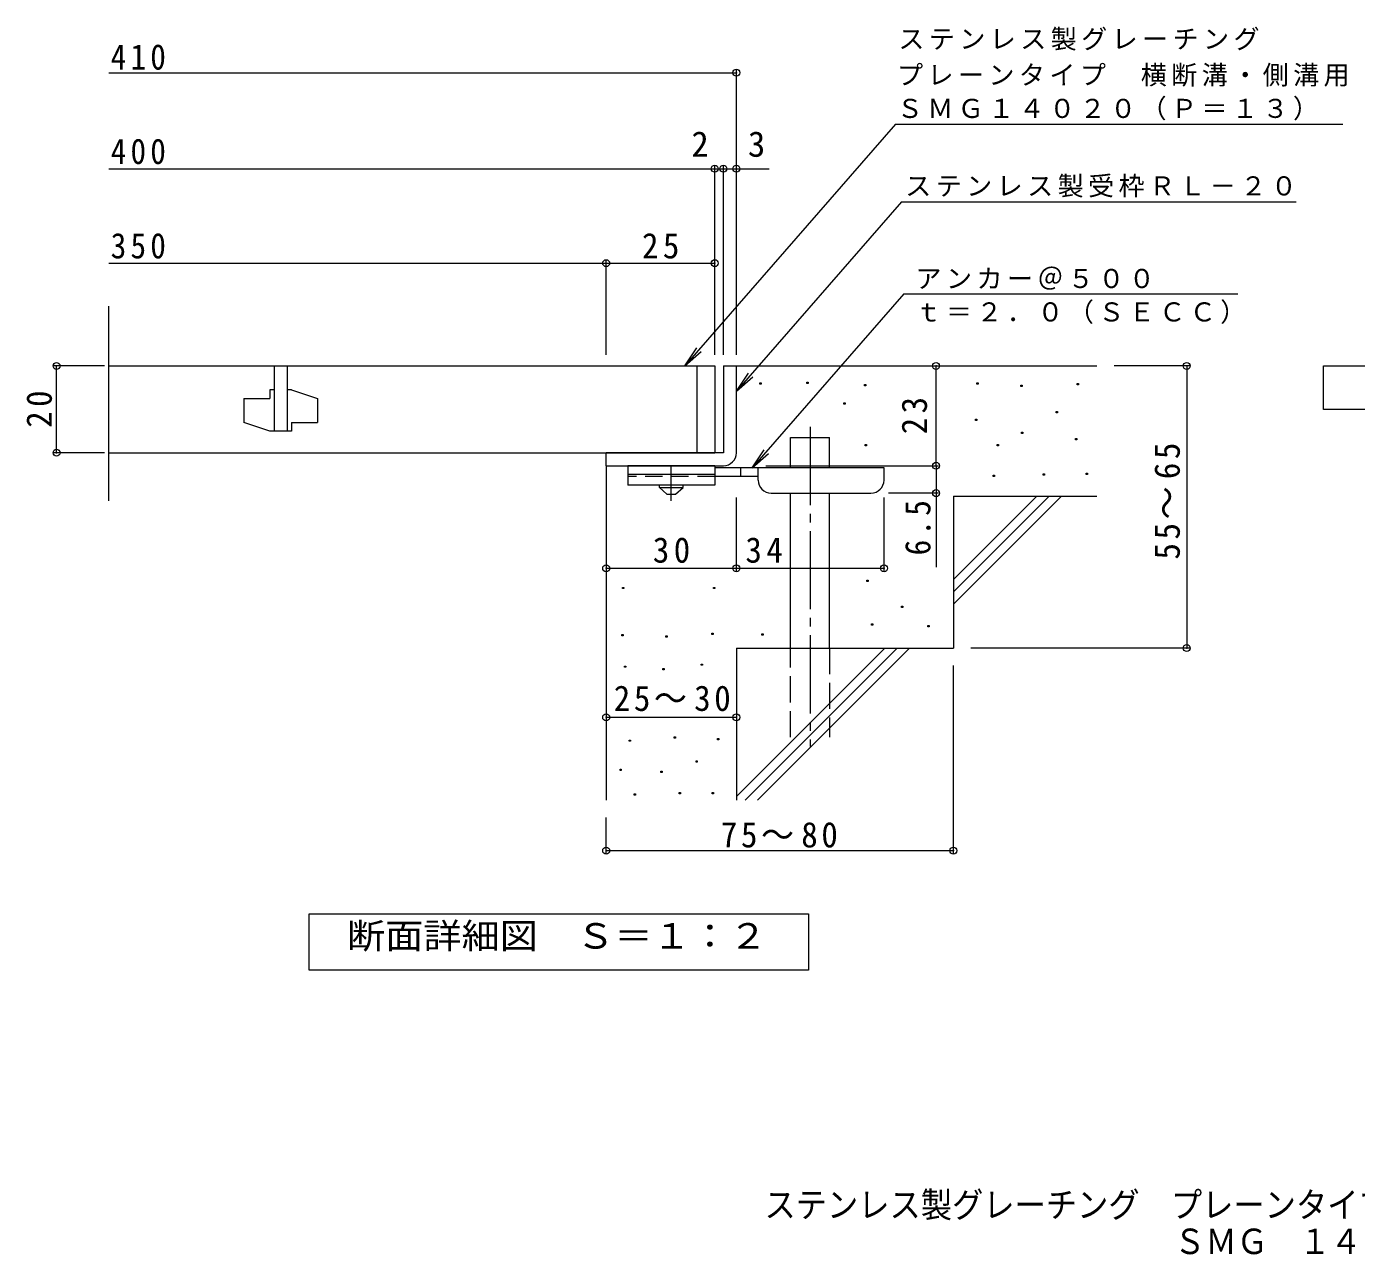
# Model space of a CAD drawing. Units: millimetres on the paper, enlarged 10 times, with parts at other scales. Extents: x -1704 to 1591, y -1366 to 1076.
# Drawn here: x -1704 to -172, y -1366 to 52 of the extents above; entities that cross this region are included whole.
import ezdxf
from ezdxf.enums import TextEntityAlignment as Align

# ---------------------------------------------------------------- set-up
doc = ezdxf.new("R2010")
doc.units = ezdxf.units.MM
doc.header["$LTSCALE"] = 10
doc.header["$PDMODE"] = 32
doc.header["$PDSIZE"] = 8
for name, pattern in [('CHAIN1', [8, 5, -1, 1, -1]), ('CHAIN2', [12, 9, -1, 1, -1]), ('DASHED2', [3, 2, -1]), ('DASHED3', [4, 3, -1])]:
    doc.linetypes.add(name, pattern=pattern)
for name, color, linetype, lineweight in [('D-0', 7, 'Continuous', 9), ('D-1', 2, 'Continuous', 9), ('D-2', 3, 'Continuous', 9), ('D-4', 7, 'Continuous', 9), ('D-5', 7, 'Continuous', 9), ('D-6', 6, 'Continuous', 9), ('D-9', 4, 'Continuous', 9)]:
    doc.layers.add(name, color=color, linetype=linetype, lineweight=lineweight)
doc.layers.add('F-5_F-5ﾚｲﾔ', color=2, linetype='Continuous')
doc.styles.add('ＭＳ ゴシック', font='')
doc.styles.get('ＭＳ ゴシック').set_extended_font_data('MS Gothic')

msp = doc.modelspace()

# ---------------------------------------------------------------- linework, layer by layer
at = {"layer": 'D-0'}
for points in [[(-859, -359.57), (-859, -358.07), (-857.5, -358.07), (-857.5, -359.57)], [(-804.86, -358.89), (-804.86, -357.39), (-803.36, -357.39), (-803.36, -358.89)], [(-738.54, -361.6), (-738.54, -360.1), (-737.04, -360.1), (-737.04, -361.6)], [(-609.28, -359.57), (-609.28, -358.07), (-607.78, -358.07), (-607.78, -359.57)], [(-558.53, -362.28), (-558.53, -360.78), (-557.03, -360.78), (-557.03, -362.28)], [(-493.56, -360.25), (-493.56, -358.75), (-492.06, -358.75), (-492.06, -360.25)], [(-762.23, -382.58), (-762.23, -381.08), (-760.73, -381.08), (-760.73, -382.58)], [(-517.92, -392.73), (-517.92, -391.23), (-516.42, -391.23), (-516.42, -392.73)], [(-610.64, -401.53), (-610.64, -400.03), (-609.14, -400.03), (-609.14, -401.53)], [(-557.85, -416.42), (-557.85, -414.92), (-556.35, -414.92), (-556.35, -416.42)], [(-495.59, -423.86), (-495.59, -422.36), (-494.09, -422.36), (-494.09, -423.86)], [(-737.86, -430.63), (-737.86, -429.13), (-736.36, -429.13), (-736.36, -430.63)], [(-585.6, -430.63), (-585.6, -429.13), (-584.1, -429.13), (-584.1, -430.63)], [(-590.33, -465.82), (-590.33, -464.32), (-588.83, -464.32), (-588.83, -465.82)], [(-532.81, -464.47), (-532.81, -462.97), (-531.31, -462.97), (-531.31, -464.47)], [(-483.41, -463.79), (-483.41, -462.29), (-481.91, -462.29), (-481.91, -463.79)], [(-1017.15, -595.16), (-1017.15, -593.66), (-1015.65, -593.66), (-1015.65, -595.16)], [(-912.47, -595.16), (-912.47, -593.66), (-910.97, -593.66), (-910.97, -595.16)], [(-735.83, -586.96), (-735.83, -585.46), (-734.33, -585.46), (-734.33, -586.96)], [(-695.91, -616.73), (-695.91, -615.23), (-694.41, -615.23), (-694.41, -616.73)], [(-730.42, -637.04), (-730.42, -635.54), (-728.92, -635.54), (-728.92, -637.04)], [(-665.45, -639.07), (-665.45, -637.57), (-663.95, -637.57), (-663.95, -639.07)], [(-1017.91, -649.6), (-1017.91, -648.1), (-1016.41, -648.1), (-1016.41, -649.6)], [(-967.28, -651.12), (-967.28, -649.62), (-965.78, -649.62), (-965.78, -651.12)], [(-914.37, -648.08), (-914.37, -646.58), (-912.87, -646.58), (-912.87, -648.08)], [(-856.96, -648.56), (-856.96, -647.05), (-855.46, -647.05), (-855.46, -648.56)], [(-1014.87, -685.76), (-1014.87, -684.26), (-1013.37, -684.26), (-1013.37, -685.76)], [(-970.71, -688.81), (-970.71, -687.31), (-969.21, -687.31), (-969.21, -688.81)], [(-926.55, -683.48), (-926.55, -681.98), (-925.05, -681.98), (-925.05, -683.48)], [(-957.76, -767.23), (-957.76, -765.73), (-956.26, -765.73), (-956.26, -767.23)], [(-1009.54, -771.03), (-1009.54, -769.53), (-1008.04, -769.53), (-1008.04, -771.03)], [(-907.9, -769.13), (-907.9, -767.63), (-906.4, -767.63), (-906.4, -769.13)], [(-932.64, -795.02), (-932.64, -793.52), (-931.14, -793.52), (-931.14, -795.02)], [(-1020.19, -804.53), (-1020.19, -803.03), (-1018.69, -803.03), (-1018.69, -804.53)], [(-972.99, -806.82), (-972.99, -805.32), (-971.49, -805.32), (-971.49, -806.82)], [(-1003.83, -833.08), (-1003.83, -831.58), (-1002.33, -831.58), (-1002.33, -833.08)], [(-952.05, -831.56), (-952.05, -830.06), (-950.55, -830.06), (-950.55, -831.56)], [(-913.99, -831.56), (-913.99, -830.06), (-912.49, -830.06), (-912.49, -831.56)]]:
    msp.add_lwpolyline(points, close=True, dxfattribs=at)
at = {"layer": 'D-1'}
for p, q in [((-901.13, -338.62), (-901.13, -438.62)), ((-901.13, -338.62), (-886.13, -338.62)), ((-886.13, -438.62), (-886.13, -338.62)), ((-901.13, -438.62), (-1036.13, -438.62)), ((-1036.13, -453.62), (-1036.13, -438.62)), ((-1036.13, -453.62), (-906.13, -453.62)), ((-906.13, -453.62), (-901.13, -453.62))]:
    msp.add_line(p, q, dxfattribs=at)
msp.add_arc((-901.13, -438.62), 15, 270, 0, dxfattribs=at)
at = {"layer": 'D-2'}
for p, q in [((-1608.8, -493.87), (-1608.8, -269.92)), ((-1608.8, -338.62), (-911.13, -338.62)), ((-1418.63, -338.62), (-1418.63, -413.62)), ((-1403.63, -338.62), (-1403.63, -413.62)), ((-931.13, -438.62), (-931.13, -338.62)), ((-911.13, -338.62), (-911.13, -438.62)), ((-1423.63, -366.12), (-1423.63, -376.12)), ((-1418.63, -366.12), (-1423.63, -366.12)), ((-1398.63, -366.12), (-1403.63, -366.12)), ((-1453.63, -376.12), (-1453.63, -403.62)), ((-1453.63, -376.12), (-1423.63, -376.12)), ((-1398.63, -403.62), (-1368.63, -403.62)), ((-1608.8, -438.62), (-911.13, -438.62))]:
    msp.add_line(p, q, dxfattribs=at)
for points in [[(-1398.63, -366.12), (-1368.63, -376.12), (-1368.63, -403.62)], [(-1398.63, -403.62), (-1398.63, -413.62), (-1423.63, -413.62), (-1453.63, -403.62)]]:
    msp.add_lwpolyline(points, dxfattribs=at)
at = {"layer": 'D-4'}
for p, q in [((-886.13, -325.67), (-886.13, 2.25)), ((-1608.8, -0.76), (-886.13, -0.76)), ((-1608.8, -111.45), (-911.13, -111.45)), ((-911.13, -325.67), (-911.13, -108.45)), ((-911.13, -111.45), (-906.13, -111.45)), ((-906.13, -111.45), (-848.47, -111.45)), ((-901.13, -325.67), (-901.13, -108.45)), ((-1608.8, -220.2), (-1036.13, -220.2)), ((-1036.13, -325.67), (-1036.13, -217.2)), ((-1036.13, -220.2), (-911.13, -220.2)), ((-1614.15, -338.62), (-1672.2, -338.62)), ((-1669.2, -438.62), (-1669.2, -338.62)), ((-656.16, -453.62), (-656.16, -338.62)), ((-364.37, -338.62), (-451.13, -338.62)), ((-367.37, -338.62), (-367.37, -663.62)), ((-1614.15, -438.62), (-1672.2, -438.62)), ((-852.12, -453.62), (-653.16, -453.62)), ((-656.16, -453.62), (-656.16, -570.37)), ((-886.12, -574.72), (-886.12, -490.12)), ((-716.12, -574.72), (-716.12, -490.12)), ((-653.16, -485.12), (-711.12, -485.12)), ((-364.37, -663.62), (-616.13, -663.62)), ((-636.13, -899.97), (-636.13, -683.62)), ((-1036.13, -743.38), (-886.13, -743.38)), ((-1036.13, -899.97), (-1036.13, -858.62)), ((-1036.13, -896.97), (-636.13, -896.97))]:
    msp.add_line(p, q, dxfattribs=at)
msp.add_lwpolyline([(-1036.12, -571.72), (-886.12, -571.72), (-716.12, -571.72)], dxfattribs=at)
for p in [(-886.13, -0.76), (-911.13, -111.45), (-901.13, -111.45), (-886.13, -111.45), (-1036.13, -220.2), (-911.13, -220.2), (-1669.2, -338.62), (-656.16, -338.62), (-367.37, -338.62), (-1669.2, -438.62), (-656.16, -453.62), (-656.16, -485.12), (-1036.12, -571.72), (-886.12, -571.72), (-716.12, -571.72), (-367.37, -663.62), (-1036.13, -743.38), (-886.13, -743.38), (-1036.13, -896.97), (-636.13, -896.97)]:
    msp.add_point(p, dxfattribs=at)
at = {"layer": 'D-5'}
for p, q in [((-702.87, -60), (-187.62, -60)), ((-696.04, -149.38), (-241.44, -149.38)), ((-693.46, -255.57), (-868.01, -456.12)), ((-693.46, -255.57), (-308.57, -255.57)), ((-945.36, -338.62), (-926.63, -322.07)), ((-886.13, -367.79), (-872.32, -346.95)), ((-868.01, -456.12), (-854.2, -435.28)), ((-868.01, -456.12), (-849.27, -439.57))]:
    msp.add_line(p, q, dxfattribs=at)
for points in [[(-702.87, -60), (-945.36, -338.62), (-931.55, -317.78)], [(-696.04, -149.38), (-886.13, -367.79), (-867.39, -351.23)]]:
    msp.add_lwpolyline(points, dxfattribs=at)
for points in [[(-209.95, -388.62), (-209.95, -338.62), (15.05, -338.62), (15.05, -388.62)], [(-1378.12, -1034.56), (-1378.12, -969.56), (-803.12, -969.56), (-803.12, -1034.56)]]:
    msp.add_lwpolyline(points, close=True, dxfattribs=at)
at = {"layer": 'D-6'}
for p, q in [((-886.13, -338.62), (-471.13, -338.62)), ((-823.83, -456.12), (-823.83, -421.12)), ((-823.83, -421.12), (-778.83, -421.12)), ((-778.83, -456.12), (-778.83, -421.12)), ((-1036.13, -453.62), (-1036.13, -838.62)), ((-823.83, -663.62), (-823.83, -485.12)), ((-778.83, -663.62), (-778.83, -485.12)), ((-636.13, -584.63), (-540.12, -488.62)), ((-636.13, -488.62), (-471.13, -488.62)), ((-636.13, -598.77), (-525.98, -488.62)), ((-636.13, -488.62), (-636.13, -663.62)), ((-636.13, -612.91), (-511.84, -488.62)), ((-886.13, -663.62), (-886.13, -838.62)), ((-886.13, -663.62), (-636.13, -663.62)), ((-886.13, -834.63), (-715.12, -663.62)), ((-875.98, -838.62), (-700.98, -663.62)), ((-861.84, -838.62), (-686.84, -663.62))]:
    msp.add_line(p, q, dxfattribs=at)
at = {"layer": 'D-6', "linetype": 'CHAIN2'}
msp.add_line((-801.33, -408.81), (-801.33, -776.95), dxfattribs=at)
at = {"layer": 'D-6', "linetype": 'DASHED3'}
for p, q in [((-823.83, -766.12), (-823.83, -663.62)), ((-778.83, -663.62), (-778.83, -766.12))]:
    msp.add_line(p, q, dxfattribs=at)
at = {"layer": 'D-9', "color": 3}
for p, q in [((-1011.12, -453.62), (-1011.12, -476.12)), ((-911.12, -453.62), (-1011.12, -453.62)), ((-911.12, -453.62), (-911.12, -476.12)), ((-911.12, -463.62), (-1011.12, -463.62)), ((-911.12, -476.12), (-1011.12, -476.12))]:
    msp.add_line(p, q, dxfattribs=at)
at = {"layer": 'D-9', "linetype": 'CHAIN1'}
msp.add_line((-961.12, -493.86), (-961.12, -453.62), dxfattribs=at)
at = {"layer": 'D-9'}
for p, q in [((-716.12, -456.12), (-911.12, -456.12)), ((-881.12, -466.12), (-881.12, -456.12)), ((-861.12, -470.12), (-861.12, -456.12)), ((-716.12, -470.12), (-716.12, -456.12)), ((-861.09, -466.12), (-911.12, -466.12)), ((-846.12, -485.12), (-731.12, -485.12))]:
    msp.add_line(p, q, dxfattribs=at)
at = {"layer": 'D-9', "color": 3, "linetype": 'DASHED2'}
msp.add_line((-911.12, -466.12), (-1011.12, -466.12), dxfattribs=at)
at = {"layer": 'D-9', "color": 2}
for p, q in [((-974.87, -478.62), (-974.87, -476.12)), ((-974.87, -478.62), (-966.12, -486.12)), ((-974.87, -478.62), (-947.37, -478.62)), ((-966.12, -486.12), (-956.12, -486.12)), ((-956.12, -486.12), (-947.37, -478.62)), ((-947.37, -478.62), (-947.37, -476.12))]:
    msp.add_line(p, q, dxfattribs=at)
at = {"layer": 'D-9'}
for centre, start, end in [((-846.12, -470.12), 180, 270), ((-731.12, -470.12), 270, 0)]:
    msp.add_arc(centre, 15, start, end, dxfattribs=at)

# ---------------------------------------------------------------- texts
at = {"layer": 'D-4', "color": 2, "style": 'ＭＳ ゴシック'}
for s, p in [('2', (-937.97, -106.45)), ('3', (-872.83, -106.45))]:
    msp.add_text(s, height=29.33, dxfattribs=at).set_placement(p, align=Align.BOTTOM_LEFT)
at = {"layer": 'D-4', "color": 2, "char_height": 29.33, "attachment_point": 7, "style": 'ＭＳ ゴシック'}
for s, insert in [('\\T1.27;\\W0.9;410', (-1606.83, 2.3)), ('\\T1.27;\\W0.9;400', (-1606.83, -106.45)), ('\\T1.27;\\W0.9;350', (-1606.83, -215.2)), ('\\T1.27;\\W0.95;25', (-994.88, -215.2)), ('\\T1.27;\\W0.95;30', (-982.37, -565.72)), ('\\T1.27;\\W0.95;34', (-875.75, -565.72)), ('\\T1.22;\\W0.95;25～30', (-1027.38, -736.47)), ('\\T1.22;\\W0.95;75～80', (-904, -893.7))]:
    msp.add_mtext(s, dxfattribs=dict(at, insert=insert))
at = {"layer": 'D-4', "color": 2, "char_height": 29.33, "attachment_point": 7, "rotation": 90, "style": 'ＭＳ ゴシック'}
for s, insert in [('\\T1.27;\\W0.95;20', (-1674.2, -409.87)), ('\\T1.27;\\W0.95;23', (-666.16, -417.37)), ('\\T1.22;\\W0.95;55～65', (-374.97, -561.63)), ('\\T1.27;\\W0.9;6.5', (-662.16, -556.82))]:
    msp.add_mtext(s, dxfattribs=dict(at, insert=insert))
at = {"layer": 'D-5', "color": 2, "style": 'ＭＳ ゴシック', "width": 1.1}
msp.add_text('断面詳細図\u3000Ｓ＝１：２', height=29.33, dxfattribs=at).set_placement((-1334.7, -1018.59), align=Align.BOTTOM_LEFT)
at = {"layer": 'D-5', "char_height": 21.99, "attachment_point": 7, "style": 'ＭＳ ゴシック'}
for s, insert in [('\\T1.17;ステンレス製グレーチング', (-699.55, 24.66)), ('\\T1.17;プレーンタイプ\u3000横断溝・側溝用', (-701.1, -16.99)), ('\\T1.17;ＳＭＧ１４０２０（Ｐ＝１３）', (-701.32, -55.8)), ('\\T1.17;ステンレス製受枠ＲＬ－２０', (-691.65, -144.62)), ('\\T1.17;アンカー＠５００', (-679.82, -250.91)), ('\\T1.17;ｔ＝２．０（ＳＥＣＣ）', (-679.82, -290.23))]:
    msp.add_mtext(s, dxfattribs=dict(at, insert=insert))
at = {"layer": 'F-5_F-5ﾚｲﾔ', "style": 'ＭＳ ゴシック', "width": 0.9}
for s, p in [('ステンレス製グレーチング\u3000プレーンタイプ\u3000横断溝・側溝用', (-853.77, -1328.36)), ('ＳＭＧ\u3000１４０２０（Ｐ＝１３）＋ＲＬ－２０', (-381.94, -1370.48))]:
    msp.add_text(s, height=29.33, dxfattribs=at).set_placement(p, align=Align.BOTTOM_LEFT)

doc.saveas('drawing.dxf')
